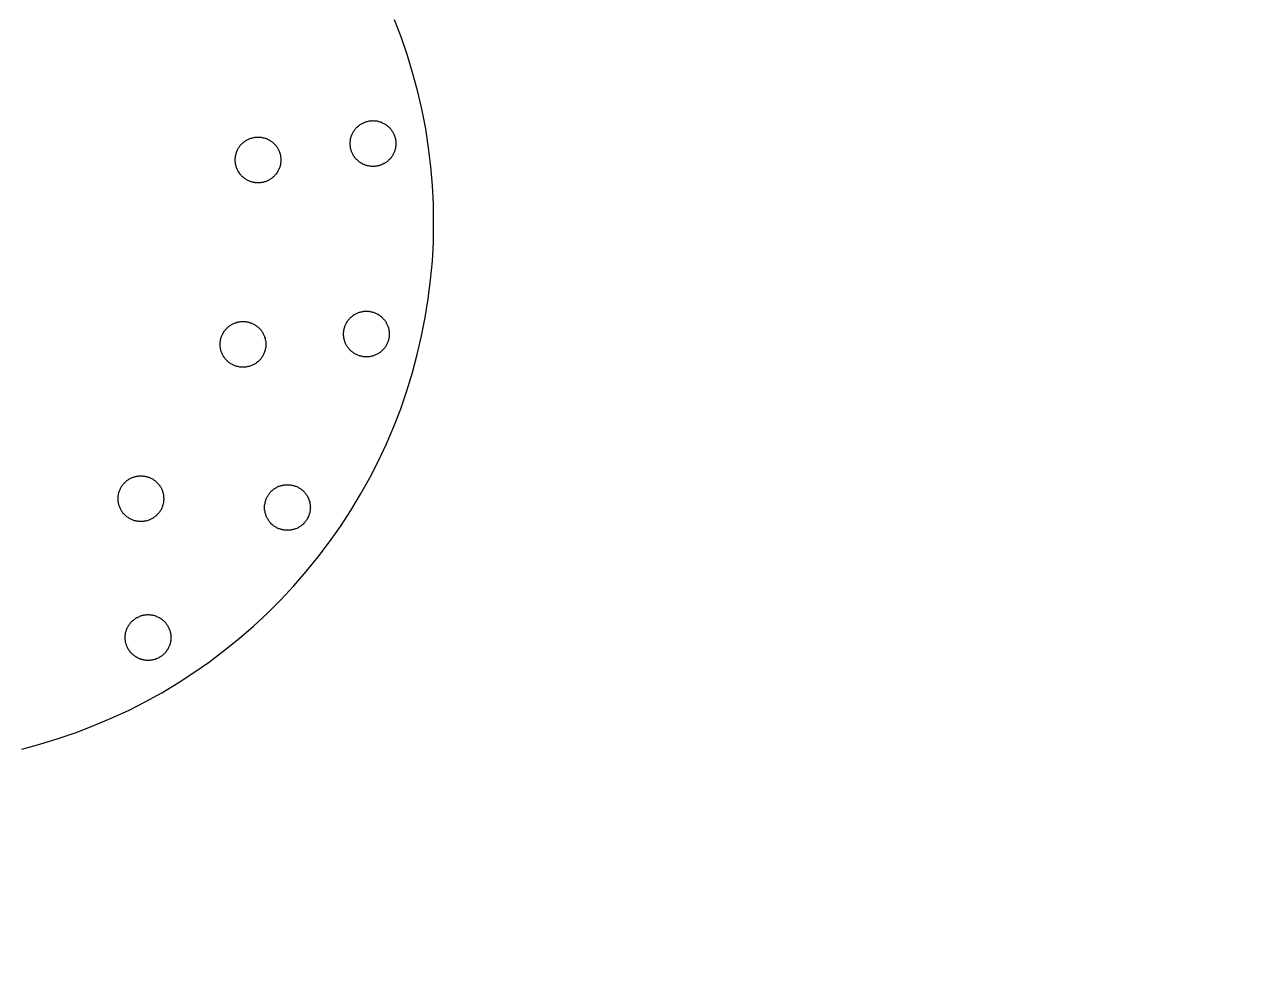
# Model space of a CAD drawing. Extents: x 1225654 to 1325654, y 924838 to 1022543.
# Drawn here: x 1248923 to 1250542, y 977157 to 978412 of the extents above; entities that cross this region are included whole.
import ezdxf

# ---------------------------------------------------------------- set-up
doc = ezdxf.new("R2010")
doc.units = 13

msp = doc.modelspace()

# ---------------------------------------------------------------- linework, layer by layer
msp.add_lwpolyline([(1260678.3, 924838.4), (1290630.1, 924838.4, 6.524121)], format="xyb", close=True)
msp.add_lwpolyline([(1260678.3, 924838.4), (1290630.1, 924838.4, 6.524121)], format="xyb", close=True)
msp.add_lwpolyline([(1248919.2, 977453.6), (1248943.3, 977459.9), (1248967.3, 977467.4), (1248991, 977475.5), (1249014.4, 977484.5), (1249037.6, 977494.2), (1249060.2, 977504.7), (1249082.5, 977516.2), (1249104.4, 977528.1), (1249126, 977541.2), (1249146.9, 977554.7), (1249167.6, 977569.1), (1249187.6, 977584.2), (1249207, 977599.9), (1249225.9, 977616.3), (1249244.3, 977633.4), (1249262.1, 977651), (1249279.2, 977669.4), (1249295.6, 977688.3), (1249311.4, 977707.7), (1249326.5, 977727.7), (1249340.9, 977748.2), (1249354.6, 977769.1), (1249367.4, 977790.7), (1249379.5, 977812.5), (1249391, 977834.8), (1249401.6, 977857.5), (1249411.5, 977880.5), (1249420.5, 977903.9), (1249428.6, 977927.5), (1249436, 977951.6), (1249442.5, 977975.6), (1249448.2, 978000.2), (1249453.1, 978024.7), (1249456.9, 978049.4), (1249460.1, 978074.4), (1249462.4, 978099.1), (1249463.7, 978124.3), (1249464.1, 978149.3), (1249463.7, 978174.3), (1249462.6, 978199.3), (1249460.3, 978224.2), (1249457.4, 978249.2), (1249453.6, 978274), (1249448.9, 978298.5), (1249443.2, 978323.1), (1249436.7, 978347.1), (1249429.5, 978371.2), (1249421.4, 978394.8), (1249412.4, 978418.2)])
for points in [[(1249383.8, 978285), (1249385, 978284.8), (1249386.1, 978284.8), (1249387, 978284.8), (1249388.1, 978284.6), (1249389.2, 978284.6), (1249390.1, 978284.4), (1249391.3, 978284.1), (1249392.2, 978283.7), (1249393.3, 978283.5), (1249394.2, 978283), (1249395.3, 978282.8), (1249396.2, 978282.3), (1249397.1, 978281.9), (1249398, 978281.4), (1249398.9, 978281), (1249399.8, 978280.3), (1249400.7, 978279.9), (1249401.6, 978279.2), (1249402.5, 978278.5), (1249403.4, 978277.8), (1249404.1, 978277.2), (1249405, 978276.5), (1249405.7, 978275.8), (1249406.3, 978274.9), (1249407, 978274.2), (1249407.7, 978273.3), (1249408.3, 978272.4), (1249409, 978271.5), (1249409.5, 978270.6), (1249410.1, 978269.7), (1249410.6, 978268.8), (1249411, 978267.9), (1249411.5, 978267), (1249411.9, 978266.1), (1249412.4, 978265), (1249412.6, 978264.1), (1249412.9, 978263), (1249413.3, 978262.1), (1249413.5, 978260.9), (1249413.7, 978260), (1249413.7, 978258.9), (1249413.9, 978257.8), (1249413.9, 978256.9), (1249414.2, 978255.8), (1249414.2, 978254.6), (1249414.2, 978253.5), (1249413.9, 978252.6), (1249413.9, 978251.5), (1249413.7, 978250.4), (1249413.7, 978249.4), (1249413.5, 978248.4), (1249413.3, 978247.4), (1249412.9, 978246.3), (1249412.6, 978245.4), (1249412.4, 978244.3), (1249411.9, 978243.4), (1249411.5, 978242.5), (1249411, 978241.4), (1249410.6, 978240.5), (1249410.1, 978239.6), (1249409.5, 978238.6), (1249409, 978237.8), (1249408.3, 978236.9), (1249407.7, 978236), (1249407, 978235.3), (1249406.3, 978234.4), (1249405.7, 978233.7), (1249405, 978233), (1249404.1, 978232.1), (1249403.4, 978231.4), (1249402.5, 978230.8), (1249401.6, 978230.1), (1249400.7, 978229.7), (1249399.8, 978229), (1249398.9, 978228.5), (1249398, 978228.1), (1249397.1, 978227.4), (1249396.2, 978227), (1249395.3, 978226.8), (1249394.2, 978226.3), (1249393.3, 978225.8), (1249392.2, 978225.6), (1249391.3, 978225.4), (1249390.1, 978225.2), (1249389.2, 978224.9), (1249388.1, 978224.7), (1249387, 978224.7), (1249386.1, 978224.5), (1249385, 978224.5), (1249383.8, 978224.5), (1249382.9, 978224.5), (1249381.8, 978224.5), (1249380.7, 978224.7), (1249379.8, 978224.7), (1249378.6, 978224.9), (1249377.5, 978225.2), (1249376.6, 978225.4), (1249375.5, 978225.6), (1249374.6, 978225.8), (1249373.5, 978226.3), (1249372.6, 978226.8), (1249371.7, 978227), (1249370.6, 978227.4), (1249369.7, 978228.1), (1249368.7, 978228.5), (1249367.8, 978229), (1249367, 978229.7), (1249366.1, 978230.1), (1249365.1, 978230.8), (1249364.5, 978231.4), (1249363.6, 978232.1), (1249362.9, 978233), (1249362.2, 978233.7), (1249361.3, 978234.4), (1249360.6, 978235.3), (1249360, 978236), (1249359.5, 978236.9), (1249358.9, 978237.8), (1249358.2, 978238.6), (1249357.7, 978239.6), (1249357.3, 978240.5), (1249356.6, 978241.4), (1249356.2, 978242.5), (1249355.9, 978243.4), (1249355.5, 978244.3), (1249355, 978245.4), (1249354.8, 978246.3), (1249354.6, 978247.4), (1249354.3, 978248.4), (1249354.1, 978249.4), (1249353.9, 978250.4), (1249353.9, 978251.5), (1249353.7, 978252.6), (1249353.7, 978253.5), (1249353.7, 978254.6), (1249353.7, 978255.8), (1249353.7, 978256.9), (1249353.9, 978257.8), (1249353.9, 978258.9), (1249354.1, 978260), (1249354.3, 978260.9), (1249354.6, 978262.1), (1249354.8, 978263), (1249355, 978264.1), (1249355.5, 978265), (1249355.9, 978266.1), (1249356.2, 978267), (1249356.6, 978267.9), (1249357.3, 978268.8), (1249357.7, 978269.7), (1249358.2, 978270.6), (1249358.9, 978271.5), (1249359.5, 978272.4), (1249360, 978273.3), (1249360.6, 978274.2), (1249361.3, 978274.9), (1249362.2, 978275.8), (1249362.9, 978276.5), (1249363.6, 978277.2), (1249364.5, 978277.8), (1249365.1, 978278.5), (1249366.1, 978279.2), (1249367, 978279.9), (1249367.8, 978280.3), (1249368.7, 978281), (1249369.7, 978281.4), (1249370.6, 978281.9), (1249371.7, 978282.3), (1249372.6, 978282.8), (1249373.5, 978283), (1249374.6, 978283.5), (1249375.5, 978283.7), (1249376.6, 978284.1), (1249377.5, 978284.4), (1249378.6, 978284.6), (1249379.8, 978284.6), (1249380.7, 978284.8), (1249381.8, 978284.8), (1249382.9, 978284.8), (1249383.8, 978285), (1249383.8, 978285)], [(1249231.7, 978263.2), (1249232.8, 978263.2), (1249234, 978263.2), (1249234.9, 978263.2), (1249236, 978263), (1249237.1, 978262.8), (1249238, 978262.5), (1249239.1, 978262.3), (1249240, 978262.1), (1249241.2, 978261.8), (1249242.1, 978261.4), (1249243.2, 978261.2), (1249244.1, 978260.7), (1249245, 978260.2), (1249245.9, 978259.8), (1249247, 978259.2), (1249247.9, 978258.7), (1249248.8, 978258), (1249249.5, 978257.6), (1249250.4, 978256.9), (1249251.3, 978256.2), (1249252, 978255.6), (1249252.8, 978254.9), (1249253.5, 978254), (1249254.2, 978253.3), (1249254.9, 978252.4), (1249255.6, 978251.7), (1249256.3, 978250.8), (1249256.9, 978249.9), (1249257.4, 978249), (1249258, 978248.1), (1249258.5, 978247.2), (1249259, 978246.3), (1249259.4, 978245.4), (1249259.9, 978244.3), (1249260.3, 978243.4), (1249260.5, 978242.2), (1249261, 978241.4), (1249261.2, 978240.2), (1249261.4, 978239.3), (1249261.6, 978238.2), (1249261.6, 978237.3), (1249261.9, 978236.2), (1249261.9, 978235), (1249262.1, 978234.2), (1249262.1, 978233), (1249262.1, 978231.9), (1249261.9, 978231), (1249261.9, 978229.9), (1249261.6, 978228.8), (1249261.6, 978227.8), (1249261.4, 978226.8), (1249261.2, 978225.6), (1249261, 978224.7), (1249260.5, 978223.6), (1249260.3, 978222.7), (1249259.9, 978221.8), (1249259.4, 978220.6), (1249259, 978219.8), (1249258.5, 978218.9), (1249258, 978218), (1249257.4, 978217), (1249256.9, 978216.2), (1249256.3, 978215.3), (1249255.6, 978214.4), (1249254.9, 978213.7), (1249254.2, 978212.8), (1249253.5, 978212.1), (1249252.8, 978211.2), (1249252, 978210.5), (1249251.3, 978209.8), (1249250.4, 978209.2), (1249249.5, 978208.5), (1249248.8, 978208.1), (1249247.9, 978207.4), (1249247, 978206.9), (1249245.9, 978206.2), (1249245, 978205.8), (1249244.1, 978205.4), (1249243.2, 978204.9), (1249242.1, 978204.7), (1249241.2, 978204.2), (1249240, 978204), (1249239.1, 978203.8), (1249238, 978203.3), (1249237.1, 978203.3), (1249236, 978203.1), (1249234.9, 978202.9), (1249234, 978202.9), (1249232.8, 978202.9), (1249231.7, 978202.9), (1249230.8, 978202.9), (1249229.7, 978202.9), (1249228.6, 978202.9), (1249227.7, 978203.1), (1249226.6, 978203.3), (1249225.4, 978203.3), (1249224.5, 978203.8), (1249223.4, 978204), (1249222.5, 978204.2), (1249221.4, 978204.7), (1249220.5, 978204.9), (1249219.6, 978205.4), (1249218.4, 978205.8), (1249217.5, 978206.2), (1249216.7, 978206.9), (1249215.8, 978207.4), (1249214.8, 978208.1), (1249213.9, 978208.5), (1249213.3, 978209.2), (1249212.4, 978209.8), (1249211.5, 978210.5), (1249210.8, 978211.2), (1249210.1, 978212.1), (1249209.5, 978212.8), (1249208.6, 978213.7), (1249207.9, 978214.4), (1249207.4, 978215.3), (1249206.7, 978216.2), (1249206.1, 978217), (1249205.6, 978218), (1249205.2, 978218.9), (1249204.7, 978219.8), (1249204.3, 978220.6), (1249203.8, 978221.8), (1249203.4, 978222.7), (1249203.1, 978223.6), (1249202.7, 978224.7), (1249202.5, 978225.6), (1249202.3, 978226.8), (1249202, 978227.8), (1249201.8, 978228.8), (1249201.8, 978229.9), (1249201.6, 978231), (1249201.6, 978231.9), (1249201.6, 978233), (1249201.6, 978234.2), (1249201.6, 978235), (1249201.8, 978236.2), (1249201.8, 978237.3), (1249202, 978238.2), (1249202.3, 978239.3), (1249202.5, 978240.2), (1249202.7, 978241.4), (1249203.1, 978242.2), (1249203.4, 978243.4), (1249203.8, 978244.3), (1249204.3, 978245.4), (1249204.7, 978246.3), (1249205.2, 978247.2), (1249205.6, 978248.1), (1249206.1, 978249), (1249206.7, 978249.9), (1249207.4, 978250.8), (1249207.9, 978251.7), (1249208.6, 978252.4), (1249209.5, 978253.3), (1249210.1, 978254), (1249210.8, 978254.9), (1249211.5, 978255.6), (1249212.4, 978256.2), (1249213.3, 978256.9), (1249213.9, 978257.6), (1249214.8, 978258), (1249215.8, 978258.7), (1249216.7, 978259.2), (1249217.5, 978259.8), (1249218.4, 978260.2), (1249219.6, 978260.7), (1249220.5, 978261.2), (1249221.4, 978261.4), (1249222.5, 978261.8), (1249223.4, 978262.1), (1249224.5, 978262.3), (1249225.4, 978262.5), (1249226.6, 978262.8), (1249227.7, 978263), (1249228.6, 978263.2), (1249229.7, 978263.2), (1249230.8, 978263.2), (1249231.7, 978263.2), (1249231.7, 978263.2)], [(1249375.3, 978032.8), (1249376.2, 978032.8), (1249377.3, 978032.8), (1249378.4, 978032.8), (1249379.3, 978032.6), (1249380.5, 978032.3), (1249381.4, 978032.1), (1249382.5, 978031.9), (1249383.6, 978031.6), (1249384.5, 978031.4), (1249385.6, 978031), (1249386.5, 978030.8), (1249387.4, 978030.3), (1249388.3, 978029.9), (1249389.4, 978029.4), (1249390.3, 978028.7), (1249391.3, 978028.3), (1249392.2, 978027.6), (1249393, 978027.2), (1249393.7, 978026.5), (1249394.6, 978025.8), (1249395.3, 978025.1), (1249396.2, 978024.4), (1249396.9, 978023.6), (1249397.5, 978022.9), (1249398.2, 978022), (1249398.9, 978021.3), (1249399.5, 978020.4), (1249400.2, 978019.5), (1249400.9, 978018.6), (1249401.4, 978017.7), (1249401.8, 978016.8), (1249402.3, 978015.9), (1249402.7, 978015), (1249403.1, 978013.9), (1249403.6, 978013), (1249403.8, 978012.1), (1249404.3, 978011), (1249404.5, 978010), (1249404.7, 978009), (1249405, 978007.8), (1249405.2, 978006.9), (1249405.2, 978005.8), (1249405.4, 978004.7), (1249405.4, 978003.8), (1249405.4, 978002.6), (1249405.4, 978001.5), (1249405.4, 978000.6), (1249405.2, 977999.5), (1249405.2, 977998.4), (1249405, 977997.5), (1249404.7, 977996.3), (1249404.5, 977995.4), (1249404.3, 977994.3), (1249403.8, 977993.2), (1249403.6, 977992.3), (1249403.1, 977991.4), (1249402.7, 977990.3), (1249402.3, 977989.4), (1249401.8, 977988.4), (1249401.4, 977987.6), (1249400.9, 977986.7), (1249400.2, 977985.8), (1249399.5, 977984.8), (1249398.9, 977984), (1249398.2, 977983.3), (1249397.5, 977982.4), (1249396.9, 977981.7), (1249396.2, 977980.8), (1249395.3, 977980.2), (1249394.6, 977979.5), (1249393.7, 977978.8), (1249393, 977978.1), (1249392.2, 977977.6), (1249391.3, 977977), (1249390.3, 977976.6), (1249389.4, 977975.9), (1249388.3, 977975.4), (1249387.4, 977975), (1249386.5, 977974.5), (1249385.6, 977974.3), (1249384.5, 977973.9), (1249383.6, 977973.6), (1249382.5, 977973.4), (1249381.4, 977973.2), (1249380.5, 977973), (1249379.3, 977972.7), (1249378.4, 977972.5), (1249377.3, 977972.5), (1249376.2, 977972.5), (1249375.3, 977972.5), (1249374.2, 977972.5), (1249373, 977972.5), (1249371.9, 977972.5), (1249371, 977972.7), (1249369.9, 977973), (1249369, 977973.2), (1249367.8, 977973.4), (1249366.7, 977973.6), (1249365.8, 977973.9), (1249364.9, 977974.3), (1249363.8, 977974.5), (1249362.9, 977975), (1249362, 977975.4), (1249360.9, 977975.9), (1249360, 977976.6), (1249359.1, 977977), (1249358.2, 977977.6), (1249357.5, 977978.1), (1249356.6, 977978.8), (1249355.7, 977979.5), (1249355, 977980.2), (1249354.1, 977980.8), (1249353.4, 977981.7), (1249352.8, 977982.4), (1249352.1, 977983.3), (1249351.4, 977984), (1249350.7, 977984.8), (1249350.1, 977985.8), (1249349.6, 977986.7), (1249349, 977987.6), (1249348.5, 977988.4), (1249348.1, 977989.4), (1249347.6, 977990.3), (1249347.1, 977991.4), (1249346.7, 977992.3), (1249346.5, 977993.2), (1249346, 977994.3), (1249345.8, 977995.4), (1249345.6, 977996.3), (1249345.4, 977997.5), (1249345.1, 977998.4), (1249345.1, 977999.5), (1249344.9, 978000.6), (1249344.9, 978001.5), (1249344.9, 978002.6), (1249344.9, 978003.8), (1249344.9, 978004.7), (1249345.1, 978005.8), (1249345.1, 978006.9), (1249345.4, 978007.8), (1249345.6, 978009), (1249345.8, 978010), (1249346, 978011), (1249346.5, 978012.1), (1249346.7, 978013), (1249347.1, 978013.9), (1249347.6, 978015), (1249348.1, 978015.9), (1249348.5, 978016.8), (1249349, 978017.7), (1249349.6, 978018.6), (1249350.1, 978019.5), (1249350.7, 978020.4), (1249351.4, 978021.3), (1249352.1, 978022), (1249352.8, 978022.9), (1249353.4, 978023.6), (1249354.1, 978024.4), (1249355, 978025.1), (1249355.7, 978025.8), (1249356.6, 978026.5), (1249357.5, 978027.2), (1249358.2, 978027.6), (1249359.1, 978028.3), (1249360, 978028.7), (1249360.9, 978029.4), (1249362, 978029.9), (1249362.9, 978030.3), (1249363.8, 978030.8), (1249364.9, 978031), (1249365.8, 978031.4), (1249366.7, 978031.6), (1249367.8, 978031.9), (1249369, 978032.1), (1249369.9, 978032.3), (1249371, 978032.6), (1249371.9, 978032.8), (1249373, 978032.8), (1249374.2, 978032.8), (1249375.3, 978032.8), (1249375.3, 978032.8)], [(1249211.9, 978019.3), (1249212.8, 978019.3), (1249213.9, 978019.1), (1249215.1, 978019.1), (1249216, 978018.8), (1249217.1, 978018.8), (1249218.2, 978018.6), (1249219.1, 978018.4), (1249220.3, 978018.2), (1249221.1, 978017.7), (1249222.3, 978017.5), (1249223.2, 978017), (1249224.1, 978016.6), (1249225.2, 978016.2), (1249226.1, 978015.7), (1249227, 978015.2), (1249227.9, 978014.6), (1249228.8, 978014.1), (1249229.7, 978013.4), (1249230.4, 978012.8), (1249231.3, 978012.1), (1249232.2, 978011.4), (1249232.8, 978010.7), (1249233.5, 978010), (1249234.4, 978009.2), (1249235.1, 978008.5), (1249235.8, 978007.6), (1249236.2, 978006.7), (1249236.9, 978006), (1249237.6, 978005.1), (1249238, 978004.2), (1249238.5, 978003.1), (1249238.9, 978002.2), (1249239.4, 978001.3), (1249239.8, 978000.4), (1249240.3, 977999.2), (1249240.5, 977998.4), (1249241, 977997.2), (1249241.2, 977996.3), (1249241.4, 977995.2), (1249241.6, 977994.3), (1249241.9, 977993.2), (1249241.9, 977992), (1249242.1, 977991.2), (1249242.1, 977990), (1249242.1, 977988.9), (1249242.1, 977988), (1249242.1, 977986.9), (1249241.9, 977985.8), (1249241.9, 977984.8), (1249241.6, 977983.8), (1249241.4, 977982.6), (1249241.2, 977981.7), (1249241, 977980.6), (1249240.5, 977979.7), (1249240.3, 977978.6), (1249239.8, 977977.6), (1249239.4, 977976.8), (1249238.9, 977975.6), (1249238.5, 977974.7), (1249238, 977973.9), (1249237.6, 977973), (1249236.9, 977972), (1249236.2, 977971.1), (1249235.8, 977970.4), (1249235.1, 977969.6), (1249234.4, 977968.7), (1249233.5, 977968), (1249232.8, 977967.3), (1249232.2, 977966.4), (1249231.3, 977965.8), (1249230.4, 977965.1), (1249229.7, 977964.6), (1249228.8, 977963.9), (1249227.9, 977963.2), (1249227, 977962.8), (1249226.1, 977962.4), (1249225.2, 977961.9), (1249224.1, 977961.5), (1249223.2, 977961), (1249222.3, 977960.6), (1249221.1, 977960.3), (1249220.3, 977959.9), (1249219.1, 977959.7), (1249218.2, 977959.5), (1249217.1, 977959.2), (1249216, 977959), (1249215.1, 977959), (1249213.9, 977958.8), (1249212.8, 977958.8), (1249211.9, 977958.8), (1249210.8, 977958.8), (1249209.7, 977958.8), (1249208.8, 977959), (1249207.6, 977959), (1249206.5, 977959.2), (1249205.6, 977959.5), (1249204.5, 977959.7), (1249203.6, 977959.9), (1249202.5, 977960.3), (1249201.6, 977960.6), (1249200.4, 977961), (1249199.5, 977961.5), (1249198.7, 977961.9), (1249197.8, 977962.4), (1249196.6, 977962.8), (1249195.7, 977963.2), (1249194.8, 977963.9), (1249194.1, 977964.6), (1249193.2, 977965.1), (1249192.3, 977965.8), (1249191.7, 977966.4), (1249190.8, 977967.3), (1249190.1, 977968), (1249189.4, 977968.7), (1249188.7, 977969.6), (1249188.1, 977970.4), (1249187.4, 977971.1), (1249186.7, 977972), (1249186.3, 977973), (1249185.6, 977973.9), (1249185.1, 977974.7), (1249184.7, 977975.6), (1249184.3, 977976.8), (1249183.8, 977977.6), (1249183.3, 977978.6), (1249183.1, 977979.7), (1249182.7, 977980.6), (1249182.4, 977981.7), (1249182.2, 977982.6), (1249182, 977983.8), (1249182, 977984.8), (1249181.7, 977985.8), (1249181.7, 977986.9), (1249181.5, 977988), (1249181.5, 977988.9), (1249181.5, 977990), (1249181.7, 977991.2), (1249181.7, 977992), (1249182, 977993.2), (1249182, 977994.3), (1249182.2, 977995.2), (1249182.4, 977996.3), (1249182.7, 977997.2), (1249183.1, 977998.4), (1249183.3, 977999.2), (1249183.8, 978000.4), (1249184.3, 978001.3), (1249184.7, 978002.2), (1249185.1, 978003.1), (1249185.6, 978004.2), (1249186.3, 978005.1), (1249186.7, 978006), (1249187.4, 978006.7), (1249188.1, 978007.6), (1249188.7, 978008.5), (1249189.4, 978009.2), (1249190.1, 978010), (1249190.8, 978010.7), (1249191.7, 978011.4), (1249192.3, 978012.1), (1249193.2, 978012.8), (1249194.1, 978013.4), (1249194.8, 978014.1), (1249195.7, 978014.6), (1249196.6, 978015.2), (1249197.8, 978015.7), (1249198.7, 978016.2), (1249199.5, 978016.6), (1249200.4, 978017), (1249201.6, 978017.5), (1249202.5, 978017.7), (1249203.6, 978018.2), (1249204.5, 978018.4), (1249205.6, 978018.6), (1249206.5, 978018.8), (1249207.6, 978018.8), (1249208.8, 978019.1), (1249209.7, 978019.1), (1249210.8, 978019.3), (1249211.9, 978019.3), (1249211.9, 978019.3)], [(1249076.7, 977815), (1249077.8, 977815), (1249078.9, 977815), (1249079.8, 977814.8), (1249081, 977814.8), (1249082.1, 977814.5), (1249083, 977814.3), (1249084.1, 977814.1), (1249085, 977813.9), (1249086.1, 977813.4), (1249087.1, 977813.2), (1249088.2, 977812.8), (1249089.1, 977812.3), (1249090, 977811.9), (1249090.9, 977811.4), (1249092, 977810.9), (1249092.9, 977810.5), (1249093.6, 977809.8), (1249094.5, 977809.2), (1249095.4, 977808.7), (1249096.3, 977808), (1249096.9, 977807.3), (1249097.9, 977806.4), (1249098.5, 977805.8), (1249099.2, 977805.1), (1249099.9, 977804.2), (1249100.5, 977803.3), (1249101.2, 977802.6), (1249101.9, 977801.7), (1249102.4, 977800.8), (1249103, 977799.9), (1249103.5, 977799), (1249103.9, 977798.1), (1249104.4, 977797), (1249104.8, 977796.1), (1249105.3, 977795.2), (1249105.5, 977794.1), (1249106, 977793.2), (1249106.2, 977792), (1249106.4, 977791.2), (1249106.6, 977790), (1249106.6, 977788.9), (1249106.8, 977788), (1249106.8, 977786.9), (1249107.1, 977785.7), (1249107.1, 977784.8), (1249107.1, 977783.7), (1249106.8, 977782.6), (1249106.8, 977781.7), (1249106.6, 977780.6), (1249106.6, 977779.4), (1249106.4, 977778.5), (1249106.2, 977777.4), (1249106, 977776.5), (1249105.5, 977775.4), (1249105.3, 977774.5), (1249104.8, 977773.4), (1249104.4, 977772.5), (1249103.9, 977771.6), (1249103.5, 977770.6), (1249103, 977769.6), (1249102.4, 977768.6), (1249101.9, 977768), (1249101.2, 977767), (1249100.5, 977766.2), (1249099.9, 977765.3), (1249099.2, 977764.6), (1249098.5, 977763.7), (1249097.9, 977763), (1249096.9, 977762.4), (1249096.3, 977761.7), (1249095.4, 977761), (1249094.5, 977760.3), (1249093.6, 977759.7), (1249092.9, 977759.2), (1249092, 977758.5), (1249090.9, 977758.1), (1249090, 977757.6), (1249089.1, 977757.2), (1249088.2, 977756.7), (1249087.1, 977756.2), (1249086.1, 977756.1), (1249085, 977755.6), (1249084.1, 977755.4), (1249083, 977755.2), (1249082.1, 977754.9), (1249081, 977754.9), (1249079.8, 977754.7), (1249078.9, 977754.7), (1249077.8, 977754.5), (1249076.7, 977754.5), (1249075.8, 977754.5), (1249074.6, 977754.7), (1249073.6, 977754.7), (1249072.6, 977754.9), (1249071.5, 977754.9), (1249070.4, 977755.2), (1249069.5, 977755.4), (1249068.4, 977755.6), (1249067.4, 977756.1), (1249066.4, 977756.2), (1249065.4, 977756.7), (1249064.5, 977757.2), (1249063.4, 977757.6), (1249062.5, 977758.1), (1249061.6, 977758.5), (1249060.7, 977759.2), (1249059.8, 977759.7), (1249058.9, 977760.3), (1249058.2, 977761), (1249057.3, 977761.7), (1249056.4, 977762.4), (1249055.8, 977763), (1249055.1, 977763.7), (1249054.2, 977764.6), (1249053.5, 977765.3), (1249052.8, 977766.2), (1249052.4, 977767), (1249051.7, 977768), (1249051, 977768.6), (1249050.6, 977769.6), (1249050.1, 977770.6), (1249049.7, 977771.6), (1249049.3, 977772.5), (1249048.8, 977773.4), (1249048.4, 977774.5), (1249048.1, 977775.4), (1249047.7, 977776.5), (1249047.4, 977777.4), (1249047.2, 977778.5), (1249047, 977779.4), (1249046.8, 977780.6), (1249046.8, 977781.7), (1249046.5, 977782.6), (1249046.5, 977783.7), (1249046.5, 977784.8), (1249046.5, 977785.7), (1249046.5, 977786.9), (1249046.8, 977788), (1249046.8, 977788.9), (1249047, 977790), (1249047.2, 977791.2), (1249047.4, 977792), (1249047.7, 977793.2), (1249048.1, 977794.1), (1249048.4, 977795.2), (1249048.8, 977796.1), (1249049.3, 977797), (1249049.7, 977798.1), (1249050.1, 977799), (1249050.6, 977799.9), (1249051, 977800.8), (1249051.7, 977801.7), (1249052.4, 977802.6), (1249052.8, 977803.3), (1249053.5, 977804.2), (1249054.2, 977805.1), (1249055.1, 977805.8), (1249055.8, 977806.4), (1249056.4, 977807.3), (1249057.3, 977808), (1249058.2, 977808.7), (1249058.9, 977809.2), (1249059.8, 977809.8), (1249060.7, 977810.5), (1249061.6, 977810.9), (1249062.5, 977811.4), (1249063.4, 977811.9), (1249064.5, 977812.3), (1249065.4, 977812.8), (1249066.4, 977813.2), (1249067.4, 977813.4), (1249068.4, 977813.9), (1249069.5, 977814.1), (1249070.4, 977814.3), (1249071.5, 977814.5), (1249072.6, 977814.8), (1249073.6, 977814.8), (1249074.6, 977815), (1249075.8, 977815), (1249076.7, 977815), (1249076.7, 977815)], [(1249270.7, 977803.3), (1249271.8, 977803.3), (1249272.7, 977803.3), (1249273.8, 977803.3), (1249274.9, 977803), (1249275.8, 977802.8), (1249277, 977802.6), (1249278, 977802.4), (1249279, 977802.2), (1249280.1, 977802), (1249281, 977801.5), (1249281.9, 977801.3), (1249283, 977800.8), (1249283.9, 977800.4), (1249284.8, 977799.9), (1249285.7, 977799.2), (1249286.6, 977798.8), (1249287.5, 977798.1), (1249288.4, 977797.7), (1249289.3, 977797), (1249290, 977796.3), (1249290.9, 977795.6), (1249291.6, 977795), (1249292.4, 977794.1), (1249293.1, 977793.4), (1249293.8, 977792.5), (1249294.5, 977791.8), (1249295.2, 977790.9), (1249295.8, 977790), (1249296.3, 977789.1), (1249297, 977788.2), (1249297.4, 977787.3), (1249297.9, 977786.4), (1249298.3, 977785.5), (1249298.8, 977784.4), (1249299, 977783.5), (1249299.4, 977782.4), (1249299.6, 977781.4), (1249300.1, 977780.4), (1249300.3, 977779.4), (1249300.3, 977778.3), (1249300.6, 977777.4), (1249300.8, 977776.3), (1249300.8, 977775.2), (1249300.8, 977774.2), (1249301, 977773.2), (1249300.8, 977772), (1249300.8, 977771.1), (1249300.8, 977770), (1249300.6, 977768.9), (1249300.3, 977768), (1249300.3, 977766.8), (1249300.1, 977765.7), (1249299.6, 977764.8), (1249299.4, 977763.7), (1249299, 977762.8), (1249298.8, 977761.9), (1249298.3, 977760.8), (1249297.9, 977759.8), (1249297.4, 977759), (1249297, 977758.1), (1249296.3, 977757.2), (1249295.8, 977756.2), (1249295.2, 977755.4), (1249294.5, 977754.5), (1249293.8, 977753.8), (1249293.1, 977752.9), (1249292.4, 977752.2), (1249291.6, 977751.3), (1249290.9, 977750.6), (1249290, 977750), (1249289.3, 977749.3), (1249288.4, 977748.6), (1249287.5, 977748.2), (1249286.6, 977747.5), (1249285.7, 977747), (1249284.8, 977746.4), (1249283.9, 977745.9), (1249283, 977745.4), (1249281.9, 977745), (1249281, 977744.8), (1249280.1, 977744.4), (1249279, 977744.1), (1249278, 977743.9), (1249277, 977743.4), (1249275.8, 977743.4), (1249274.9, 977743.2), (1249273.8, 977743), (1249272.7, 977743), (1249271.8, 977743), (1249270.7, 977743), (1249269.5, 977743), (1249268.6, 977743), (1249267.5, 977743), (1249266.4, 977743.2), (1249265.5, 977743.4), (1249264.3, 977743.4), (1249263.5, 977743.9), (1249262.3, 977744.1), (1249261.4, 977744.4), (1249260.3, 977744.8), (1249259.4, 977745), (1249258.3, 977745.4), (1249257.4, 977745.9), (1249256.4, 977746.4), (1249255.6, 977747), (1249254.7, 977747.5), (1249253.8, 977748.2), (1249252.8, 977748.6), (1249252, 977749.3), (1249251.3, 977750), (1249250.4, 977750.6), (1249249.7, 977751.3), (1249248.8, 977752.2), (1249248.2, 977752.9), (1249247.5, 977753.8), (1249246.8, 977754.5), (1249246.1, 977755.4), (1249245.7, 977756.2), (1249245, 977757.2), (1249244.6, 977758.1), (1249243.9, 977759), (1249243.4, 977759.8), (1249243, 977760.8), (1249242.5, 977761.9), (1249242.3, 977762.8), (1249241.9, 977763.7), (1249241.6, 977764.8), (1249241.4, 977765.7), (1249241.2, 977766.8), (1249241, 977768), (1249240.7, 977768.9), (1249240.5, 977770), (1249240.5, 977771.1), (1249240.5, 977772), (1249240.5, 977773.2), (1249240.5, 977774.2), (1249240.5, 977775.2), (1249240.5, 977776.3), (1249240.7, 977777.4), (1249241, 977778.3), (1249241.2, 977779.4), (1249241.4, 977780.4), (1249241.6, 977781.4), (1249241.9, 977782.4), (1249242.3, 977783.5), (1249242.5, 977784.4), (1249243, 977785.5), (1249243.4, 977786.4), (1249243.9, 977787.3), (1249244.6, 977788.2), (1249245, 977789.1), (1249245.7, 977790), (1249246.1, 977790.9), (1249246.8, 977791.8), (1249247.5, 977792.5), (1249248.2, 977793.4), (1249248.8, 977794.1), (1249249.7, 977795), (1249250.4, 977795.6), (1249251.3, 977796.3), (1249252, 977797), (1249252.8, 977797.7), (1249253.8, 977798.1), (1249254.7, 977798.8), (1249255.6, 977799.2), (1249256.4, 977799.9), (1249257.4, 977800.4), (1249258.3, 977800.8), (1249259.4, 977801.3), (1249260.3, 977801.5), (1249261.4, 977802), (1249262.3, 977802.2), (1249263.5, 977802.4), (1249264.3, 977802.6), (1249265.5, 977802.8), (1249266.4, 977803), (1249267.5, 977803.3), (1249268.6, 977803.3), (1249269.5, 977803.3), (1249270.7, 977803.3), (1249270.7, 977803.3)], [(1249086.4, 977631.4), (1249087.3, 977631.4), (1249088.4, 977631.1), (1249089.5, 977631.1), (1249090.4, 977631), (1249091.6, 977631), (1249092.7, 977630.7), (1249093.6, 977630.5), (1249094.7, 977630.1), (1249095.6, 977629.8), (1249096.7, 977629.6), (1249097.6, 977629.1), (1249098.5, 977628.7), (1249099.6, 977628.2), (1249100.5, 977627.8), (1249101.5, 977627.4), (1249102.4, 977626.7), (1249103.2, 977626.2), (1249104.1, 977625.5), (1249104.8, 977624.9), (1249105.7, 977624.2), (1249106.6, 977623.5), (1249107.3, 977622.9), (1249108, 977622.2), (1249108.9, 977621.3), (1249109.6, 977620.6), (1249110.2, 977619.7), (1249110.7, 977618.8), (1249111.3, 977617.9), (1249112, 977617), (1249112.5, 977616.1), (1249112.9, 977615.2), (1249113.4, 977614.3), (1249113.8, 977613.4), (1249114.3, 977612.5), (1249114.7, 977611.4), (1249114.9, 977610.5), (1249115.4, 977609.4), (1249115.6, 977608.5), (1249115.9, 977607.3), (1249116.1, 977606.4), (1249116.3, 977605.3), (1249116.3, 977604.2), (1249116.5, 977603.3), (1249116.5, 977602.2), (1249116.5, 977601), (1249116.5, 977600.1), (1249116.5, 977599), (1249116.3, 977597.9), (1249116.3, 977597), (1249116.1, 977595.8), (1249115.9, 977594.7), (1249115.6, 977593.8), (1249115.4, 977592.7), (1249114.9, 977591.8), (1249114.7, 977590.7), (1249114.3, 977589.8), (1249113.8, 977588.9), (1249113.4, 977587.8), (1249112.9, 977586.9), (1249112.5, 977585.9), (1249112, 977585), (1249111.3, 977584.2), (1249110.7, 977583.3), (1249110.2, 977582.3), (1249109.6, 977581.7), (1249108.9, 977580.8), (1249108, 977580.1), (1249107.3, 977579.4), (1249106.6, 977578.5), (1249105.7, 977577.8), (1249104.8, 977577.2), (1249104.1, 977576.5), (1249103.2, 977576), (1249102.4, 977575.4), (1249101.5, 977574.9), (1249100.5, 977574.4), (1249099.6, 977573.8), (1249098.5, 977573.4), (1249097.6, 977573.1), (1249096.7, 977572.7), (1249095.6, 977572.2), (1249094.7, 977572), (1249093.6, 977571.8), (1249092.7, 977571.5), (1249091.6, 977571.3), (1249090.4, 977571.1), (1249089.5, 977571.1), (1249088.4, 977570.8), (1249087.3, 977570.8), (1249086.4, 977570.8), (1249085.2, 977570.8), (1249084.1, 977570.8), (1249083.2, 977571.1), (1249082.1, 977571.1), (1249081, 977571.3), (1249080.1, 977571.5), (1249078.9, 977571.8), (1249078, 977572), (1249076.9, 977572.2), (1249076, 977572.7), (1249074.9, 977573.1), (1249074, 977573.4), (1249073.1, 977573.8), (1249072.2, 977574.4), (1249071, 977574.9), (1249070.2, 977575.4), (1249069.5, 977576), (1249068.6, 977576.5), (1249067.7, 977577.2), (1249066.8, 977577.8), (1249066.1, 977578.5), (1249065.2, 977579.4), (1249064.5, 977580.1), (1249063.8, 977580.8), (1249063.2, 977581.7), (1249062.5, 977582.3), (1249061.8, 977583.3), (1249061.2, 977584.2), (1249060.7, 977585), (1249060, 977585.9), (1249059.6, 977586.9), (1249059.2, 977587.8), (1249058.7, 977588.9), (1249058.2, 977589.8), (1249057.8, 977590.7), (1249057.6, 977591.8), (1249057.1, 977592.7), (1249056.9, 977593.8), (1249056.6, 977594.7), (1249056.4, 977595.8), (1249056.4, 977597), (1249056.2, 977597.9), (1249056.2, 977599), (1249056, 977600.1), (1249056, 977601), (1249056, 977602.2), (1249056.2, 977603.3), (1249056.2, 977604.2), (1249056.4, 977605.3), (1249056.4, 977606.4), (1249056.6, 977607.3), (1249056.9, 977608.5), (1249057.1, 977609.4), (1249057.6, 977610.5), (1249057.8, 977611.4), (1249058.2, 977612.5), (1249058.7, 977613.4), (1249059.2, 977614.3), (1249059.6, 977615.2), (1249060, 977616.1), (1249060.7, 977617), (1249061.2, 977617.9), (1249061.8, 977618.8), (1249062.5, 977619.7), (1249063.2, 977620.6), (1249063.8, 977621.3), (1249064.5, 977622.2), (1249065.2, 977622.9), (1249066.1, 977623.5), (1249066.8, 977624.2), (1249067.7, 977624.9), (1249068.6, 977625.5), (1249069.5, 977626.2), (1249070.2, 977626.7), (1249071, 977627.4), (1249072.2, 977627.8), (1249073.1, 977628.2), (1249074, 977628.7), (1249074.9, 977629.1), (1249076, 977629.6), (1249076.9, 977629.8), (1249078, 977630.1), (1249078.9, 977630.5), (1249080.1, 977630.7), (1249081, 977631), (1249082.1, 977631), (1249083.2, 977631.1), (1249084.1, 977631.1), (1249085.2, 977631.4), (1249086.4, 977631.4), (1249086.4, 977631.4)]]:
    msp.add_lwpolyline(points, close=True)

doc.saveas('drawing.dxf')
